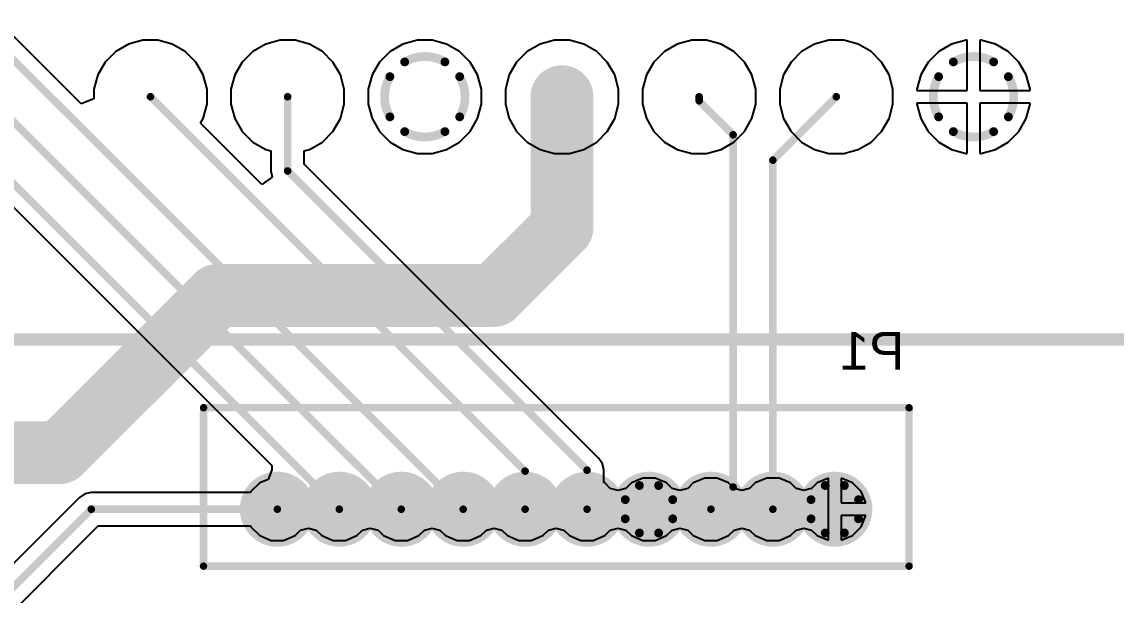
# Model space of a CAD drawing. Header units: millimetres. Extents: x -0.02 to 3.96, y -0.02 to 1.99.
# Drawn here: x 2.525 to 3.394, y 0.867 to 1.323 of the extents above; entities that cross this region are included whole.
import ezdxf

# ---------------------------------------------------------------- set-up
doc = ezdxf.new("R2010")
doc.units = ezdxf.units.MM
doc.header["$MEASUREMENT"] = 0
for name, color, linetype in [('BottomLayer', 5, 'Continuous'), ('BottomOverlay', 54, 'Continuous'), ('BottomSolder', 6, 'Continuous'), ('InternalPlane1', 76, 'Continuous'), ('InternalPlane2', 16, 'Continuous'), ('MultiLayer', 9, 'Continuous'), ('PadHoleLayer', 156, 'Continuous'), ('TopLayer', 1, 'Continuous'), ('TopOverlay', 2, 'Continuous'), ('TopSolder', 216, 'Continuous')]:
    doc.layers.add(name, color=color, linetype=linetype)
doc.styles.add('Arial', font='arial.ttf', dxfattribs={"height": 0.2})

# ---------------------------------------------------------------- blocks, each defined once
blk = doc.blocks.new('DB15_F______191_015_213_3')
at = {"layer": 'BottomLayer'}
h = blk.add_hatch(color=5, dxfattribs=at)
edge = h.paths.add_edge_path()
edge.add_arc((-0.708, -0.112), 0.035, 0, 360)
h = blk.add_hatch(color=5, dxfattribs=at)
edge = h.paths.add_edge_path()
edge.add_arc((-0.599, -0.112), 0.035, 0, 360)
h = blk.add_hatch(color=5, dxfattribs=at)
edge = h.paths.add_edge_path()
edge.add_arc((-0.49, -0.112), 0.035, 0, 360)
h = blk.add_hatch(color=5, dxfattribs=at)
edge = h.paths.add_edge_path()
edge.add_arc((-0.381, -0.112), 0.035, 0, 360)
h = blk.add_hatch(color=5, dxfattribs=at)
edge = h.paths.add_edge_path()
edge.add_arc((-0.272, -0.112), 0.035, 0, 360)
h = blk.add_hatch(color=5, dxfattribs=at)
edge = h.paths.add_edge_path()
edge.add_arc((-0.163, -0.112), 0.035, 0, 360)
h = blk.add_hatch(color=5, dxfattribs=at)
edge = h.paths.add_edge_path()
edge.add_arc((-0.054, -0.112), 0.035, 0, 360)
at = {"layer": 'BottomSolder'}
h = blk.add_hatch(color=6, dxfattribs=at)
edge = h.paths.add_edge_path()
edge.add_arc((-0.708, -0.112), 0.039, 0, 360)
h = blk.add_hatch(color=6, dxfattribs=at)
edge = h.paths.add_edge_path()
edge.add_arc((-0.599, -0.112), 0.039, 0, 360)
h = blk.add_hatch(color=6, dxfattribs=at)
edge = h.paths.add_edge_path()
edge.add_arc((-0.49, -0.112), 0.039, 0, 360)
h = blk.add_hatch(color=6, dxfattribs=at)
edge = h.paths.add_edge_path()
edge.add_arc((-0.381, -0.112), 0.039, 0, 360)
h = blk.add_hatch(color=6, dxfattribs=at)
edge = h.paths.add_edge_path()
edge.add_arc((-0.272, -0.112), 0.039, 0, 360)
h = blk.add_hatch(color=6, dxfattribs=at)
edge = h.paths.add_edge_path()
edge.add_arc((-0.163, -0.112), 0.039, 0, 360)
h = blk.add_hatch(color=6, dxfattribs=at)
edge = h.paths.add_edge_path()
edge.add_arc((-0.054, -0.112), 0.039, 0, 360)
at = {"layer": 'InternalPlane1'}
h = blk.add_hatch(color=76, dxfattribs=at)
edge = h.paths.add_edge_path()
edge.add_arc((-0.708, -0.112), 0.0415, 0, 360)
h = blk.add_hatch(color=76, dxfattribs=at)
edge = h.paths.add_edge_path()
edge.add_arc((-0.599, -0.112), 0.0415, 0, 360)
h = blk.add_hatch(color=76, dxfattribs=at)
edge = h.paths.add_edge_path()
edge.add_arc((-0.49, -0.112), 0.0415, 0, 360)
h = blk.add_hatch(color=76, dxfattribs=at)
edge = h.paths.add_edge_path()
edge.add_arc((-0.381, -0.112), 0.0415, 0, 360)
h = blk.add_hatch(color=76, dxfattribs=at)
edge = h.paths.add_edge_path()
edge.add_arc((-0.272, -0.112), 0.0415, 0, 360)
h = blk.add_hatch(color=76, dxfattribs=at)
edge = h.paths.add_edge_path()
edge.add_arc((-0.163, -0.112), 0.0415, 0, 360)
at = {"layer": 'InternalPlane2'}
h = blk.add_hatch(color=16, dxfattribs=at)
edge = h.paths.add_edge_path()
edge.add_arc((-0.708, -0.112), 0.0415, 0, 360)
h = blk.add_hatch(color=16, dxfattribs=at)
edge = h.paths.add_edge_path()
edge.add_arc((-0.599, -0.112), 0.0415, 0, 360)
h = blk.add_hatch(color=16, dxfattribs=at)
edge = h.paths.add_edge_path()
edge.add_arc((-0.381, -0.112), 0.0415, 0, 360)
h = blk.add_hatch(color=16, dxfattribs=at)
edge = h.paths.add_edge_path()
edge.add_arc((-0.272, -0.112), 0.0415, 0, 360)
h = blk.add_hatch(color=16, dxfattribs=at)
edge = h.paths.add_edge_path()
edge.add_arc((-0.163, -0.112), 0.0415, 0, 360)
h = blk.add_hatch(color=16, dxfattribs=at)
edge = h.paths.add_edge_path()
edge.add_arc((-0.054, -0.112), 0.0415, 0, 360)
at = {"layer": 'MultiLayer'}
h = blk.add_hatch(color=9, dxfattribs=at)
edge = h.paths.add_edge_path()
edge.add_arc((-0.708, -0.112), 0.035, 0, 360)
h = blk.add_hatch(color=9, dxfattribs=at)
edge = h.paths.add_edge_path()
edge.add_arc((-0.599, -0.112), 0.035, 0, 360)
h = blk.add_hatch(color=9, dxfattribs=at)
edge = h.paths.add_edge_path()
edge.add_arc((-0.49, -0.112), 0.035, 0, 360)
h = blk.add_hatch(color=9, dxfattribs=at)
edge = h.paths.add_edge_path()
edge.add_arc((-0.381, -0.112), 0.035, 0, 360)
h = blk.add_hatch(color=9, dxfattribs=at)
edge = h.paths.add_edge_path()
edge.add_arc((-0.272, -0.112), 0.035, 0, 360)
h = blk.add_hatch(color=9, dxfattribs=at)
edge = h.paths.add_edge_path()
edge.add_arc((-0.163, -0.112), 0.035, 0, 360)
h = blk.add_hatch(color=9, dxfattribs=at)
edge = h.paths.add_edge_path()
edge.add_arc((-0.054, -0.112), 0.035, 0, 360)
at = {"layer": 'PadHoleLayer'}
h = blk.add_hatch(color=156, dxfattribs=at)
edge = h.paths.add_edge_path()
edge.add_arc((-0.708, -0.112), 0.0215, 0, 360)
h = blk.add_hatch(color=156, dxfattribs=at)
edge = h.paths.add_edge_path()
edge.add_arc((-0.599, -0.112), 0.0215, 0, 360)
h = blk.add_hatch(color=156, dxfattribs=at)
edge = h.paths.add_edge_path()
edge.add_arc((-0.49, -0.112), 0.0215, 0, 360)
h = blk.add_hatch(color=156, dxfattribs=at)
edge = h.paths.add_edge_path()
edge.add_arc((-0.381, -0.112), 0.0215, 0, 360)
h = blk.add_hatch(color=156, dxfattribs=at)
edge = h.paths.add_edge_path()
edge.add_arc((-0.272, -0.112), 0.0215, 0, 360)
h = blk.add_hatch(color=156, dxfattribs=at)
edge = h.paths.add_edge_path()
edge.add_arc((-0.163, -0.112), 0.0215, 0, 360)
h = blk.add_hatch(color=156, dxfattribs=at)
edge = h.paths.add_edge_path()
edge.add_arc((-0.054, -0.112), 0.0215, 0, 360)
at = {"layer": 'TopLayer'}
h = blk.add_hatch(color=1, dxfattribs=at)
edge = h.paths.add_edge_path()
edge.add_arc((-0.708, -0.112), 0.035, 0, 360)
h = blk.add_hatch(color=1, dxfattribs=at)
edge = h.paths.add_edge_path()
edge.add_arc((-0.599, -0.112), 0.035, 0, 360)
h = blk.add_hatch(color=1, dxfattribs=at)
edge = h.paths.add_edge_path()
edge.add_arc((-0.49, -0.112), 0.035, 0, 360)
h = blk.add_hatch(color=1, dxfattribs=at)
edge = h.paths.add_edge_path()
edge.add_arc((-0.381, -0.112), 0.035, 0, 360)
h = blk.add_hatch(color=1, dxfattribs=at)
edge = h.paths.add_edge_path()
edge.add_arc((-0.272, -0.112), 0.035, 0, 360)
h = blk.add_hatch(color=1, dxfattribs=at)
edge = h.paths.add_edge_path()
edge.add_arc((-0.163, -0.112), 0.035, 0, 360)
h = blk.add_hatch(color=1, dxfattribs=at)
edge = h.paths.add_edge_path()
edge.add_arc((-0.054, -0.112), 0.035, 0, 360)
at = {"layer": 'TopSolder'}
h = blk.add_hatch(color=216, dxfattribs=at)
edge = h.paths.add_edge_path()
edge.add_arc((-0.708, -0.112), 0.039, 0, 360)
h = blk.add_hatch(color=216, dxfattribs=at)
edge = h.paths.add_edge_path()
edge.add_arc((-0.599, -0.112), 0.039, 0, 360)
h = blk.add_hatch(color=216, dxfattribs=at)
edge = h.paths.add_edge_path()
edge.add_arc((-0.49, -0.112), 0.039, 0, 360)
h = blk.add_hatch(color=216, dxfattribs=at)
edge = h.paths.add_edge_path()
edge.add_arc((-0.381, -0.112), 0.039, 0, 360)
h = blk.add_hatch(color=216, dxfattribs=at)
edge = h.paths.add_edge_path()
edge.add_arc((-0.272, -0.112), 0.039, 0, 360)
h = blk.add_hatch(color=216, dxfattribs=at)
edge = h.paths.add_edge_path()
edge.add_arc((-0.163, -0.112), 0.039, 0, 360)
h = blk.add_hatch(color=216, dxfattribs=at)
edge = h.paths.add_edge_path()
edge.add_arc((-0.054, -0.112), 0.039, 0, 360)
at = {"layer": 'InternalPlane1', "const_width": 0.007}
for points in [[(-0.07, -0.08429, -0.267949), (-0.038, -0.08429)], [(-0.08171, -0.128, -0.267949), (-0.08171, -0.096)], [(-0.02629, -0.096, -0.267949), (-0.02629, -0.128)], [(-0.038, -0.13971, -0.267949), (-0.07, -0.13971)]]:
    blk.add_lwpolyline(points, format="xyb", dxfattribs=at)
at = {"layer": 'InternalPlane1', "const_width": 0.0035}
for points in [[(-0.07175, -0.08429, 1), (-0.06825, -0.08429, 1)], [(-0.03975, -0.08429, 1), (-0.03625, -0.08429, 1)], [(-0.08346, -0.096, 1), (-0.07996, -0.096, 1)], [(-0.02804, -0.096, 1), (-0.02454, -0.096, 1)], [(-0.08346, -0.128, 1), (-0.07996, -0.128, 1)], [(-0.02804, -0.128, 1), (-0.02454, -0.128, 1)], [(-0.07175, -0.13971, 1), (-0.06825, -0.13971, 1)], [(-0.03975, -0.13971, 1), (-0.03625, -0.13971, 1)]]:
    blk.add_lwpolyline(points, format="xyb", close=True, dxfattribs=at)
at = {"layer": 'InternalPlane2', "const_width": 0.007}
for points in [[(-0.506, -0.08429, -0.267949), (-0.474, -0.08429)], [(-0.51771, -0.128, -0.267949), (-0.51771, -0.096)], [(-0.46229, -0.096, -0.267949), (-0.46229, -0.128)], [(-0.474, -0.13971, -0.267949), (-0.506, -0.13971)]]:
    blk.add_lwpolyline(points, format="xyb", dxfattribs=at)
at = {"layer": 'InternalPlane2', "const_width": 0.0035}
for points in [[(-0.50775, -0.08429, 1), (-0.50425, -0.08429, 1)], [(-0.47575, -0.08429, 1), (-0.47225, -0.08429, 1)], [(-0.51946, -0.096, 1), (-0.51596, -0.096, 1)], [(-0.46404, -0.096, 1), (-0.46054, -0.096, 1)], [(-0.51946, -0.128, 1), (-0.51596, -0.128, 1)], [(-0.46404, -0.128, 1), (-0.46054, -0.128, 1)], [(-0.50775, -0.13971, 1), (-0.50425, -0.13971, 1)], [(-0.47575, -0.13971, 1), (-0.47225, -0.13971, 1)]]:
    blk.add_lwpolyline(points, format="xyb", close=True, dxfattribs=at)
at = {"layer": 'TopOverlay', "const_width": 0.01}
blk.add_lwpolyline([(-1.16, -0.305), (0.389, -0.305)], dxfattribs=at)
blk = doc.blocks.new('53047_1010_B_10')
at = {"layer": 'BottomLayer'}
h = blk.add_hatch(color=5, dxfattribs=at)
edge = h.paths.add_edge_path()
edge.add_arc((-0.09843, 0), 0.01476, 0, 360)
h = blk.add_hatch(color=5, dxfattribs=at)
edge = h.paths.add_edge_path()
edge.add_arc((-0.04921, 0), 0.01476, 0, 360)
h = blk.add_hatch(color=5, dxfattribs=at)
edge = h.paths.add_edge_path()
edge.add_arc((0, 0), 0.01476, 0, 360)
h = blk.add_hatch(color=5, dxfattribs=at)
edge = h.paths.add_edge_path()
edge.add_arc((0.04921, 0), 0.01476, 0, 360)
h = blk.add_hatch(color=5, dxfattribs=at)
edge = h.paths.add_edge_path()
edge.add_arc((0.09843, 0), 0.01476, 0, 360)
h = blk.add_hatch(color=5, dxfattribs=at)
edge = h.paths.add_edge_path()
edge.add_arc((0.14764, 0), 0.01476, 0, 360)
h = blk.add_hatch(color=5, dxfattribs=at)
edge = h.paths.add_edge_path()
edge.add_arc((0.19685, 0), 0.01476, 0, 360)
h = blk.add_hatch(color=5, dxfattribs=at)
edge = h.paths.add_edge_path()
edge.add_arc((0.24606, 0), 0.01476, 0, 360)
h = blk.add_hatch(color=5, dxfattribs=at)
edge = h.paths.add_edge_path()
edge.add_arc((0.29528, 0), 0.01476, 0, 360)
h = blk.add_hatch(color=5, dxfattribs=at)
edge = h.paths.add_edge_path()
edge.add_arc((0.34449, 0), 0.01476, 0, 360)
at = {"layer": 'BottomSolder'}
h = blk.add_hatch(color=6, dxfattribs=at)
edge = h.paths.add_edge_path()
edge.add_arc((-0.09843, 0), 0.01876, 0, 360)
h = blk.add_hatch(color=6, dxfattribs=at)
edge = h.paths.add_edge_path()
edge.add_arc((-0.04921, 0), 0.01876, 0, 360)
h = blk.add_hatch(color=6, dxfattribs=at)
edge = h.paths.add_edge_path()
edge.add_arc((0, 0), 0.01876, 0, 360)
h = blk.add_hatch(color=6, dxfattribs=at)
edge = h.paths.add_edge_path()
edge.add_arc((0.04921, 0), 0.01876, 0, 360)
h = blk.add_hatch(color=6, dxfattribs=at)
edge = h.paths.add_edge_path()
edge.add_arc((0.09843, 0), 0.01876, 0, 360)
h = blk.add_hatch(color=6, dxfattribs=at)
edge = h.paths.add_edge_path()
edge.add_arc((0.14764, 0), 0.01876, 0, 360)
h = blk.add_hatch(color=6, dxfattribs=at)
edge = h.paths.add_edge_path()
edge.add_arc((0.19685, 0), 0.01876, 0, 360)
h = blk.add_hatch(color=6, dxfattribs=at)
edge = h.paths.add_edge_path()
edge.add_arc((0.24606, 0), 0.01876, 0, 360)
h = blk.add_hatch(color=6, dxfattribs=at)
edge = h.paths.add_edge_path()
edge.add_arc((0.29528, 0), 0.01876, 0, 360)
h = blk.add_hatch(color=6, dxfattribs=at)
edge = h.paths.add_edge_path()
edge.add_arc((0.34449, 0), 0.01876, 0, 360)
at = {"layer": 'InternalPlane1'}
h = blk.add_hatch(color=76, dxfattribs=at)
edge = h.paths.add_edge_path()
edge.add_arc((-0.09843, 0), 0.02984, 0, 360)
h = blk.add_hatch(color=76, dxfattribs=at)
edge = h.paths.add_edge_path()
edge.add_arc((-0.04921, 0), 0.02984, 0, 360)
h = blk.add_hatch(color=76, dxfattribs=at)
edge = h.paths.add_edge_path()
edge.add_arc((0, 0), 0.02984, 0, 360)
h = blk.add_hatch(color=76, dxfattribs=at)
edge = h.paths.add_edge_path()
edge.add_arc((0.04921, 0), 0.02984, 0, 360)
h = blk.add_hatch(color=76, dxfattribs=at)
edge = h.paths.add_edge_path()
edge.add_arc((0.09843, 0), 0.02984, 0, 360)
h = blk.add_hatch(color=76, dxfattribs=at)
edge = h.paths.add_edge_path()
edge.add_arc((0.14764, 0), 0.02984, 0, 360)
h = blk.add_hatch(color=76, dxfattribs=at)
edge = h.paths.add_edge_path()
edge.add_arc((0.19685, 0), 0.02984, 0, 360)
h = blk.add_hatch(color=76, dxfattribs=at)
edge = h.paths.add_edge_path()
edge.add_arc((0.24606, 0), 0.02984, 0, 360)
h = blk.add_hatch(color=76, dxfattribs=at)
edge = h.paths.add_edge_path()
edge.add_arc((0.29528, 0), 0.02984, 0, 360)
at = {"layer": 'InternalPlane2'}
h = blk.add_hatch(color=16, dxfattribs=at)
edge = h.paths.add_edge_path()
edge.add_arc((-0.09843, 0), 0.02984, 0, 360)
h = blk.add_hatch(color=16, dxfattribs=at)
edge = h.paths.add_edge_path()
edge.add_arc((-0.04921, 0), 0.02984, 0, 360)
h = blk.add_hatch(color=16, dxfattribs=at)
edge = h.paths.add_edge_path()
edge.add_arc((0, 0), 0.02984, 0, 360)
h = blk.add_hatch(color=16, dxfattribs=at)
edge = h.paths.add_edge_path()
edge.add_arc((0.04921, 0), 0.02984, 0, 360)
h = blk.add_hatch(color=16, dxfattribs=at)
edge = h.paths.add_edge_path()
edge.add_arc((0.09843, 0), 0.02984, 0, 360)
h = blk.add_hatch(color=16, dxfattribs=at)
edge = h.paths.add_edge_path()
edge.add_arc((0.14764, 0), 0.02984, 0, 360)
h = blk.add_hatch(color=16, dxfattribs=at)
edge = h.paths.add_edge_path()
edge.add_arc((0.24606, 0), 0.02984, 0, 360)
h = blk.add_hatch(color=16, dxfattribs=at)
edge = h.paths.add_edge_path()
edge.add_arc((0.29528, 0), 0.02984, 0, 360)
h = blk.add_hatch(color=16, dxfattribs=at)
edge = h.paths.add_edge_path()
edge.add_arc((0.34449, 0), 0.02984, 0, 360)
at = {"layer": 'MultiLayer'}
h = blk.add_hatch(color=9, dxfattribs=at)
edge = h.paths.add_edge_path()
edge.add_arc((-0.09843, 0), 0.01476, 0, 360)
h = blk.add_hatch(color=9, dxfattribs=at)
edge = h.paths.add_edge_path()
edge.add_arc((-0.04921, 0), 0.01476, 0, 360)
h = blk.add_hatch(color=9, dxfattribs=at)
edge = h.paths.add_edge_path()
edge.add_arc((0, 0), 0.01476, 0, 360)
h = blk.add_hatch(color=9, dxfattribs=at)
edge = h.paths.add_edge_path()
edge.add_arc((0.04921, 0), 0.01476, 0, 360)
h = blk.add_hatch(color=9, dxfattribs=at)
edge = h.paths.add_edge_path()
edge.add_arc((0.09843, 0), 0.01476, 0, 360)
h = blk.add_hatch(color=9, dxfattribs=at)
edge = h.paths.add_edge_path()
edge.add_arc((0.14764, 0), 0.01476, 0, 360)
h = blk.add_hatch(color=9, dxfattribs=at)
edge = h.paths.add_edge_path()
edge.add_arc((0.19685, 0), 0.01476, 0, 360)
h = blk.add_hatch(color=9, dxfattribs=at)
edge = h.paths.add_edge_path()
edge.add_arc((0.24606, 0), 0.01476, 0, 360)
h = blk.add_hatch(color=9, dxfattribs=at)
edge = h.paths.add_edge_path()
edge.add_arc((0.29528, 0), 0.01476, 0, 360)
h = blk.add_hatch(color=9, dxfattribs=at)
edge = h.paths.add_edge_path()
edge.add_arc((0.34449, 0), 0.01476, 0, 360)
at = {"layer": 'PadHoleLayer'}
h = blk.add_hatch(color=156, dxfattribs=at)
edge = h.paths.add_edge_path()
edge.add_arc((-0.09843, 0), 0.00984, 0, 360)
h = blk.add_hatch(color=156, dxfattribs=at)
edge = h.paths.add_edge_path()
edge.add_arc((-0.04921, 0), 0.00984, 0, 360)
h = blk.add_hatch(color=156, dxfattribs=at)
edge = h.paths.add_edge_path()
edge.add_arc((0, 0), 0.00984, 0, 360)
h = blk.add_hatch(color=156, dxfattribs=at)
edge = h.paths.add_edge_path()
edge.add_arc((0.04921, 0), 0.00984, 0, 360)
h = blk.add_hatch(color=156, dxfattribs=at)
edge = h.paths.add_edge_path()
edge.add_arc((0.09843, 0), 0.00984, 0, 360)
h = blk.add_hatch(color=156, dxfattribs=at)
edge = h.paths.add_edge_path()
edge.add_arc((0.14764, 0), 0.00984, 0, 360)
h = blk.add_hatch(color=156, dxfattribs=at)
edge = h.paths.add_edge_path()
edge.add_arc((0.19685, 0), 0.00984, 0, 360)
h = blk.add_hatch(color=156, dxfattribs=at)
edge = h.paths.add_edge_path()
edge.add_arc((0.24606, 0), 0.00984, 0, 360)
h = blk.add_hatch(color=156, dxfattribs=at)
edge = h.paths.add_edge_path()
edge.add_arc((0.29528, 0), 0.00984, 0, 360)
h = blk.add_hatch(color=156, dxfattribs=at)
edge = h.paths.add_edge_path()
edge.add_arc((0.34449, 0), 0.00984, 0, 360)
at = {"layer": 'TopLayer'}
h = blk.add_hatch(color=1, dxfattribs=at)
edge = h.paths.add_edge_path()
edge.add_arc((-0.09843, 0), 0.01476, 0, 360)
h = blk.add_hatch(color=1, dxfattribs=at)
edge = h.paths.add_edge_path()
edge.add_arc((-0.04921, 0), 0.01476, 0, 360)
h = blk.add_hatch(color=1, dxfattribs=at)
edge = h.paths.add_edge_path()
edge.add_arc((0, 0), 0.01476, 0, 360)
h = blk.add_hatch(color=1, dxfattribs=at)
edge = h.paths.add_edge_path()
edge.add_arc((0.04921, 0), 0.01476, 0, 360)
h = blk.add_hatch(color=1, dxfattribs=at)
edge = h.paths.add_edge_path()
edge.add_arc((0.09843, 0), 0.01476, 0, 360)
h = blk.add_hatch(color=1, dxfattribs=at)
edge = h.paths.add_edge_path()
edge.add_arc((0.14764, 0), 0.01476, 0, 360)
h = blk.add_hatch(color=1, dxfattribs=at)
edge = h.paths.add_edge_path()
edge.add_arc((0.19685, 0), 0.01476, 0, 360)
h = blk.add_hatch(color=1, dxfattribs=at)
edge = h.paths.add_edge_path()
edge.add_arc((0.24606, 0), 0.01476, 0, 360)
h = blk.add_hatch(color=1, dxfattribs=at)
edge = h.paths.add_edge_path()
edge.add_arc((0.29528, 0), 0.01476, 0, 360)
h = blk.add_hatch(color=1, dxfattribs=at)
edge = h.paths.add_edge_path()
edge.add_arc((0.34449, 0), 0.01476, 0, 360)
at = {"layer": 'TopSolder'}
h = blk.add_hatch(color=216, dxfattribs=at)
edge = h.paths.add_edge_path()
edge.add_arc((-0.09843, 0), 0.01876, 0, 360)
h = blk.add_hatch(color=216, dxfattribs=at)
edge = h.paths.add_edge_path()
edge.add_arc((-0.04921, 0), 0.01876, 0, 360)
h = blk.add_hatch(color=216, dxfattribs=at)
edge = h.paths.add_edge_path()
edge.add_arc((0, 0), 0.01876, 0, 360)
h = blk.add_hatch(color=216, dxfattribs=at)
edge = h.paths.add_edge_path()
edge.add_arc((0.04921, 0), 0.01876, 0, 360)
h = blk.add_hatch(color=216, dxfattribs=at)
edge = h.paths.add_edge_path()
edge.add_arc((0.09843, 0), 0.01876, 0, 360)
h = blk.add_hatch(color=216, dxfattribs=at)
edge = h.paths.add_edge_path()
edge.add_arc((0.14764, 0), 0.01876, 0, 360)
h = blk.add_hatch(color=216, dxfattribs=at)
edge = h.paths.add_edge_path()
edge.add_arc((0.19685, 0), 0.01876, 0, 360)
h = blk.add_hatch(color=216, dxfattribs=at)
edge = h.paths.add_edge_path()
edge.add_arc((0.24606, 0), 0.01876, 0, 360)
h = blk.add_hatch(color=216, dxfattribs=at)
edge = h.paths.add_edge_path()
edge.add_arc((0.29528, 0), 0.01876, 0, 360)
h = blk.add_hatch(color=216, dxfattribs=at)
edge = h.paths.add_edge_path()
edge.add_arc((0.34449, 0), 0.01876, 0, 360)
at = {"layer": 'BottomOverlay', "const_width": 0.00591}
for points in [[(-0.15714, -0.04527), (-0.1571, 0.08071)], [(-0.1571, 0.08071), (0.40354, 0.08071)], [(0.4035, -0.04527), (0.40354, 0.08071)], [(-0.15714, -0.04527), (0.4035, -0.04527)]]:
    blk.add_lwpolyline(points, dxfattribs=at)
at = {"layer": 'BottomOverlay', "const_width": 0.00295}
for points in [[(-0.15858, 0.08071, 1), (-0.15562, 0.08071, 1)], [(-0.15858, 0.08071, 1), (-0.15562, 0.08071, 1)], [(0.40207, 0.08071, 1), (0.40502, 0.08071, 1)], [(0.40207, 0.08071, 1), (0.40502, 0.08071, 1)], [(-0.15862, -0.04527, 1), (-0.15566, -0.04527, 1)], [(-0.15862, -0.04527, 1), (-0.15566, -0.04527, 1)], [(0.40203, -0.04527, 1), (0.40498, -0.04527, 1)], [(0.40203, -0.04527, 1), (0.40498, -0.04527, 1)]]:
    blk.add_lwpolyline(points, format="xyb", close=True, dxfattribs=at)
at = {"layer": 'InternalPlane1', "const_width": 0.007}
for points in [[(0.33687, 0.01886, -0.19438), (0.35211, 0.01886)], [(0.32563, -0.00762, -0.19438), (0.32563, 0.00762)], [(0.36335, 0.00762, -0.19438), (0.36335, -0.00762)], [(0.35211, -0.01886, -0.19438), (0.33687, -0.01886)]]:
    blk.add_lwpolyline(points, format="xyb", dxfattribs=at)
at = {"layer": 'InternalPlane1', "const_width": 0.0035}
for points in [[(0.33512, 0.01886, 1), (0.33862, 0.01886, 1)], [(0.35036, 0.01886, 1), (0.35386, 0.01886, 1)], [(0.32388, 0.00762, 1), (0.32738, 0.00762, 1)], [(0.3616, 0.00762, 1), (0.3651, 0.00762, 1)], [(0.32388, -0.00762, 1), (0.32738, -0.00762, 1)], [(0.3616, -0.00762, 1), (0.3651, -0.00762, 1)], [(0.33512, -0.01886, 1), (0.33862, -0.01886, 1)], [(0.35036, -0.01886, 1), (0.35386, -0.01886, 1)]]:
    blk.add_lwpolyline(points, format="xyb", close=True, dxfattribs=at)
at = {"layer": 'InternalPlane2', "const_width": 0.007}
for points in [[(0.18923, 0.01886, -0.19438), (0.20447, 0.01886)], [(0.17799, -0.00762, -0.19438), (0.17799, 0.00762)], [(0.21571, 0.00762, -0.19438), (0.21571, -0.00762)], [(0.20447, -0.01886, -0.19438), (0.18923, -0.01886)]]:
    blk.add_lwpolyline(points, format="xyb", dxfattribs=at)
at = {"layer": 'InternalPlane2', "const_width": 0.0035}
for points in [[(0.18748, 0.01886, 1), (0.19098, 0.01886, 1)], [(0.20272, 0.01886, 1), (0.20622, 0.01886, 1)], [(0.17624, 0.00762, 1), (0.17974, 0.00762, 1)], [(0.21396, 0.00762, 1), (0.21746, 0.00762, 1)], [(0.17624, -0.00762, 1), (0.17974, -0.00762, 1)], [(0.21396, -0.00762, 1), (0.21746, -0.00762, 1)], [(0.18748, -0.01886, 1), (0.19098, -0.01886, 1)], [(0.20272, -0.01886, 1), (0.20622, -0.01886, 1)]]:
    blk.add_lwpolyline(points, format="xyb", close=True, dxfattribs=at)

msp = doc.modelspace()

# ---------------------------------------------------------------- linework, layer by layer
at = {"layer": 'BottomLayer'}
for points, const_width in [([(2.954, 1.159), (2.954, 1.263)], 0.05), ([(3.063, 1.25975), (3.063, 1.263)], 0.006), ([(3.063, 1.25975), (3.09, 1.23275)], 0.006), ([(3.12157, 1.21257), (3.172, 1.263)], 0.006), ([(3.09, 0.95264), (3.09, 1.23275)], 0.006), ([(3.12157, 0.935), (3.12157, 1.21257)], 0.006), ([(2.9, 1.105), (2.954, 1.159)], 0.05), ([(2.555, 0.98), (2.68, 1.105)], 0.05), ([(2.68, 1.105), (2.9, 1.105)], 0.05), ([(2.39681, 0.98), (2.555, 0.98)], 0.05), ([(3.07236, 0.935), (3.09, 0.95264)], 0.006)]:
    msp.add_lwpolyline(points, dxfattribs=dict(at, const_width=const_width))
for points, const_width in [([(2.9415, 1.263, 1), (2.9665, 1.263, 1)], 0.025), ([(3.0615, 1.263, 1), (3.0645, 1.263, 1)], 0.003), ([(3.0615, 1.25975, 1), (3.0645, 1.25975, 1)], 0.003), ([(3.0615, 1.25975, 1), (3.0645, 1.25975, 1)], 0.003), ([(3.1705, 1.263, 1), (3.1735, 1.263, 1)], 0.003), ([(3.0885, 1.23275, 1), (3.0915, 1.23275, 1)], 0.003), ([(3.0885, 1.23275, 1), (3.0915, 1.23275, 1)], 0.003), ([(3.12007, 1.21257, 1), (3.12307, 1.21257, 1)], 0.003), ([(3.12007, 1.21257, 1), (3.12307, 1.21257, 1)], 0.003), ([(2.9415, 1.159, 1), (2.9665, 1.159, 1)], 0.025), ([(2.9415, 1.159, 1), (2.9665, 1.159, 1)], 0.025), ([(2.6675, 1.105, 1), (2.6925, 1.105, 1)], 0.025), ([(2.6675, 1.105, 1), (2.6925, 1.105, 1)], 0.025), ([(2.8875, 1.105, 1), (2.9125, 1.105, 1)], 0.025), ([(2.8875, 1.105, 1), (2.9125, 1.105, 1)], 0.025), ([(2.5425, 0.98, 1), (2.5675, 0.98, 1)], 0.025), ([(2.5425, 0.98, 1), (2.5675, 0.98, 1)], 0.025), ([(3.0885, 0.95264, 1), (3.0915, 0.95264, 1)], 0.003), ([(3.0885, 0.95264, 1), (3.0915, 0.95264, 1)], 0.003), ([(3.07086, 0.935, 1), (3.07386, 0.935, 1)], 0.003), ([(3.12007, 0.935, 1), (3.12307, 0.935, 1)], 0.003)]:
    msp.add_lwpolyline(points, format="xyb", close=True, dxfattribs=dict(at, const_width=const_width))
at = {"layer": 'TopLayer'}
for p, q in [((2.572, 1.25726), (2.47325, 1.356)), ((2.60963, 1.30493), (2.59937, 1.29901)), ((2.62108, 1.308), (2.60963, 1.30493)), ((2.63292, 1.308), (2.62108, 1.308)), ((2.64437, 1.30493), (2.63292, 1.308)), ((2.65463, 1.29901), (2.64437, 1.30493)), ((2.71863, 1.30493), (2.70837, 1.29901)), ((2.73008, 1.308), (2.71863, 1.30493)), ((2.74192, 1.308), (2.73008, 1.308)), ((2.75337, 1.30493), (2.74192, 1.308)), ((2.76363, 1.29901), (2.75337, 1.30493)), ((2.82763, 1.30493), (2.81737, 1.29901)), ((2.83908, 1.308), (2.82763, 1.30493)), ((2.85092, 1.308), (2.83908, 1.308)), ((2.86237, 1.30493), (2.85092, 1.308)), ((2.87263, 1.29901), (2.86237, 1.30493)), ((2.93663, 1.30493), (2.92637, 1.29901)), ((2.94808, 1.308), (2.93663, 1.30493)), ((2.95992, 1.308), (2.94808, 1.308)), ((2.97137, 1.30493), (2.95992, 1.308)), ((2.98163, 1.29901), (2.97137, 1.30493)), ((3.04563, 1.30493), (3.03537, 1.29901)), ((3.05708, 1.308), (3.04563, 1.30493)), ((3.06892, 1.308), (3.05708, 1.308)), ((3.08037, 1.30493), (3.06892, 1.308)), ((3.09063, 1.29901), (3.08037, 1.30493)), ((3.15463, 1.30493), (3.14437, 1.29901)), ((3.16608, 1.308), (3.15463, 1.30493)), ((3.17792, 1.308), (3.16608, 1.308)), ((3.18937, 1.30493), (3.17792, 1.308)), ((3.19963, 1.29901), (3.18937, 1.30493)), ((3.26363, 1.30493), (3.25337, 1.29901)), ((3.27508, 1.308), (3.26363, 1.30493)), ((3.276, 1.308), (3.27508, 1.308)), ((3.276, 1.268), (3.276, 1.308)), ((3.28692, 1.308), (3.286, 1.308)), ((3.286, 1.308), (3.286, 1.268)), ((3.29837, 1.30493), (3.28692, 1.308)), ((3.30863, 1.29901), (3.29837, 1.30493)), ((2.39063, 1.30271), (2.72358, 0.96976)), ((2.59937, 1.29901), (2.59099, 1.29063)), ((2.66301, 1.29063), (2.65463, 1.29901)), ((2.70837, 1.29901), (2.69999, 1.29063)), ((2.77201, 1.29063), (2.76363, 1.29901)), ((2.81737, 1.29901), (2.80899, 1.29063)), ((2.88101, 1.29063), (2.87263, 1.29901)), ((2.92637, 1.29901), (2.91799, 1.29063)), ((2.99001, 1.29063), (2.98163, 1.29901)), ((3.03537, 1.29901), (3.02699, 1.29063)), ((3.09901, 1.29063), (3.09063, 1.29901)), ((3.14437, 1.29901), (3.13599, 1.29063)), ((3.20801, 1.29063), (3.19963, 1.29901)), ((3.25337, 1.29901), (3.24499, 1.29063)), ((3.31701, 1.29063), (3.30863, 1.29901)), ((2.59099, 1.29063), (2.58507, 1.28037)), ((2.66893, 1.28037), (2.66301, 1.29063)), ((2.69999, 1.29063), (2.69407, 1.28037)), ((2.77793, 1.28037), (2.77201, 1.29063)), ((2.80899, 1.29063), (2.80307, 1.28037)), ((2.88693, 1.28037), (2.88101, 1.29063)), ((2.91799, 1.29063), (2.91207, 1.28037)), ((2.99593, 1.28037), (2.99001, 1.29063)), ((3.02699, 1.29063), (3.02107, 1.28037)), ((3.10493, 1.28037), (3.09901, 1.29063)), ((3.13599, 1.29063), (3.13007, 1.28037)), ((3.21393, 1.28037), (3.20801, 1.29063)), ((3.24499, 1.29063), (3.23907, 1.28037)), ((3.32293, 1.28037), (3.31701, 1.29063)), ((2.58507, 1.28037), (2.582, 1.26892)), ((2.672, 1.26892), (2.66893, 1.28037)), ((2.69407, 1.28037), (2.691, 1.26892)), ((2.781, 1.26892), (2.77793, 1.28037)), ((2.80307, 1.28037), (2.8, 1.26892)), ((2.89, 1.26892), (2.88693, 1.28037)), ((2.91207, 1.28037), (2.909, 1.26892)), ((2.999, 1.26892), (2.99593, 1.28037)), ((3.02107, 1.28037), (3.018, 1.26892)), ((3.108, 1.26892), (3.10493, 1.28037)), ((3.13007, 1.28037), (3.127, 1.26892)), ((3.217, 1.26892), (3.21393, 1.28037)), ((3.23907, 1.28037), (3.236, 1.26892)), ((3.326, 1.26892), (3.32293, 1.28037)), ((2.582, 1.2614), (2.572, 1.25726)), ((2.582, 1.26892), (2.582, 1.2614)), ((2.672, 1.25708), (2.672, 1.26892)), ((2.691, 1.26892), (2.691, 1.25708)), ((2.781, 1.25708), (2.781, 1.26892)), ((2.8, 1.26892), (2.8, 1.25708)), ((2.89, 1.25708), (2.89, 1.26892)), ((2.909, 1.26892), (2.909, 1.25708)), ((2.999, 1.25708), (2.999, 1.26892)), ((3.018, 1.26892), (3.018, 1.25708)), ((3.108, 1.25708), (3.108, 1.26892)), ((3.127, 1.26892), (3.127, 1.25708)), ((3.217, 1.25708), (3.217, 1.26892)), ((3.236, 1.26892), (3.236, 1.268)), ((3.236, 1.268), (3.276, 1.268)), ((3.286, 1.268), (3.326, 1.268)), ((3.326, 1.268), (3.326, 1.26892)), ((2.66893, 1.24563), (2.672, 1.25708)), ((2.691, 1.25708), (2.69407, 1.24563)), ((2.77793, 1.24563), (2.781, 1.25708)), ((2.8, 1.25708), (2.80307, 1.24563)), ((2.88693, 1.24563), (2.89, 1.25708)), ((2.909, 1.25708), (2.91207, 1.24563)), ((2.99593, 1.24563), (2.999, 1.25708)), ((3.018, 1.25708), (3.02107, 1.24563)), ((3.10493, 1.24563), (3.108, 1.25708)), ((3.127, 1.25708), (3.13007, 1.24563)), ((3.21393, 1.24563), (3.217, 1.25708)), ((3.276, 1.258), (3.236, 1.258)), ((3.236, 1.258), (3.236, 1.25708)), ((3.236, 1.25708), (3.23907, 1.24563)), ((3.276, 1.218), (3.276, 1.258)), ((3.326, 1.258), (3.286, 1.258)), ((3.286, 1.258), (3.286, 1.218)), ((3.32293, 1.24563), (3.326, 1.25708)), ((3.326, 1.25708), (3.326, 1.258)), ((2.6668, 1.24194), (2.66893, 1.24563)), ((2.69407, 1.24563), (2.69999, 1.23537)), ((2.77201, 1.23537), (2.77793, 1.24563)), ((2.80307, 1.24563), (2.80899, 1.23537)), ((2.88101, 1.23537), (2.88693, 1.24563)), ((2.91207, 1.24563), (2.91799, 1.23537)), ((2.99001, 1.23537), (2.99593, 1.24563)), ((3.02107, 1.24563), (3.02699, 1.23537)), ((3.09901, 1.23537), (3.10493, 1.24563)), ((3.13007, 1.24563), (3.13599, 1.23537)), ((3.20801, 1.23537), (3.21393, 1.24563)), ((3.23907, 1.24563), (3.24499, 1.23537)), ((3.31701, 1.23537), (3.32293, 1.24563)), ((2.71557, 1.19317), (2.6668, 1.24194)), ((2.69999, 1.23537), (2.70837, 1.22699)), ((2.76363, 1.22699), (2.77201, 1.23537)), ((2.80899, 1.23537), (2.81737, 1.22699)), ((2.87263, 1.22699), (2.88101, 1.23537)), ((2.91799, 1.23537), (2.92637, 1.22699)), ((2.98163, 1.22699), (2.99001, 1.23537)), ((3.02699, 1.23537), (3.03537, 1.22699)), ((3.09063, 1.22699), (3.09901, 1.23537)), ((3.13599, 1.23537), (3.14437, 1.22699)), ((3.19963, 1.22699), (3.20801, 1.23537)), ((3.24499, 1.23537), (3.25337, 1.22699)), ((3.30863, 1.22699), (3.31701, 1.23537)), ((2.70837, 1.22699), (2.71863, 1.22107)), ((2.75337, 1.22107), (2.76363, 1.22699)), ((2.81737, 1.22699), (2.82763, 1.22107)), ((2.86237, 1.22107), (2.87263, 1.22699)), ((2.92637, 1.22699), (2.93663, 1.22107)), ((2.97137, 1.22107), (2.98163, 1.22699)), ((3.03537, 1.22699), (3.04563, 1.22107)), ((3.08037, 1.22107), (3.09063, 1.22699)), ((3.14437, 1.22699), (3.15463, 1.22107)), ((3.18937, 1.22107), (3.19963, 1.22699)), ((3.25337, 1.22699), (3.26363, 1.22107)), ((3.29837, 1.22107), (3.30863, 1.22699)), ((2.71863, 1.22107), (2.72275, 1.21996)), ((2.72275, 1.21996), (2.72275, 1.204)), ((2.74925, 1.21996), (2.75337, 1.22107)), ((2.74925, 1.20949), (2.74925, 1.21996)), ((2.82763, 1.22107), (2.83908, 1.218)), ((2.83908, 1.218), (2.85092, 1.218)), ((2.85092, 1.218), (2.86237, 1.22107)), ((2.93663, 1.22107), (2.94808, 1.218)), ((2.94808, 1.218), (2.95992, 1.218)), ((2.95992, 1.218), (2.97137, 1.22107)), ((3.04563, 1.22107), (3.05708, 1.218)), ((3.05708, 1.218), (3.06892, 1.218)), ((3.06892, 1.218), (3.08037, 1.22107)), ((3.15463, 1.22107), (3.16608, 1.218)), ((3.16608, 1.218), (3.17792, 1.218)), ((3.17792, 1.218), (3.18937, 1.22107)), ((3.26363, 1.22107), (3.27508, 1.218)), ((3.27508, 1.218), (3.276, 1.218)), ((3.286, 1.218), (3.28692, 1.218)), ((3.28692, 1.218), (3.29837, 1.22107)), ((2.98331, 0.97544), (2.74925, 1.20949)), ((2.72275, 1.204), (2.72375, 1.19893)), ((2.72375, 1.19893), (2.71557, 1.19317)), ((2.98618, 0.97114), (2.98331, 0.97544)), ((2.72337, 0.96643), (2.72046, 0.95874)), ((2.72358, 0.96976), (2.72337, 0.96643)), ((2.98719, 0.96606), (2.98618, 0.97114)), ((2.98719, 0.95631), (2.98719, 0.96606)), ((2.72046, 0.95874), (2.71385, 0.95599)), ((3.01822, 0.95976), (3.00912, 0.95599)), ((3.02807, 0.95976), (3.01822, 0.95976)), ((3.03718, 0.95599), (3.02807, 0.95976)), ((3.06744, 0.95976), (3.05833, 0.95599)), ((3.07729, 0.95976), (3.06744, 0.95976)), ((3.08639, 0.95599), (3.07729, 0.95976)), ((3.11665, 0.95976), (3.10755, 0.95599)), ((3.1265, 0.95976), (3.11665, 0.95976)), ((3.1356, 0.95599), (3.1265, 0.95976)), ((3.16579, 0.95973), (3.15676, 0.95599)), ((3.16579, 0.935), (3.16579, 0.95973)), ((3.18481, 0.95599), (3.17579, 0.95973)), ((3.17579, 0.95973), (3.17579, 0.94)), ((2.58, 0.94825), (2.57493, 0.94725)), ((2.70656, 0.94825), (2.58, 0.94825)), ((2.70688, 0.94903), (2.70656, 0.94825)), ((2.71385, 0.95599), (2.70688, 0.94903)), ((2.98796, 0.95599), (2.98719, 0.95631)), ((2.99239, 0.95157), (2.98796, 0.95599)), ((2.99854, 0.94997), (2.99239, 0.95157)), ((3.0047, 0.95157), (2.99854, 0.94997)), ((3.00912, 0.95599), (3.0047, 0.95157)), ((3.0416, 0.95157), (3.03718, 0.95599)), ((3.04775, 0.94997), (3.0416, 0.95157)), ((3.05391, 0.95157), (3.04775, 0.94997)), ((3.05833, 0.95599), (3.05391, 0.95157)), ((3.09081, 0.95157), (3.08639, 0.95599)), ((3.09697, 0.94997), (3.09081, 0.95157)), ((3.10312, 0.95157), (3.09697, 0.94997)), ((3.10755, 0.95599), (3.10312, 0.95157)), ((3.14002, 0.95157), (3.1356, 0.95599)), ((3.14618, 0.94997), (3.14002, 0.95157)), ((3.15234, 0.95157), (3.14618, 0.94997)), ((3.15676, 0.95599), (3.15234, 0.95157)), ((3.19178, 0.94903), (3.18481, 0.95599)), ((3.19552, 0.94), (3.19178, 0.94903)), ((2.57063, 0.94437), (2.12563, 0.49937)), ((2.57493, 0.94725), (2.57063, 0.94437)), ((3.17579, 0.94), (3.19552, 0.94)), ((3.16579, 0.91027), (3.16579, 0.935)), ((2.14825, 0.48451), (2.58549, 0.92175)), ((2.58549, 0.92175), (2.70656, 0.92175)), ((2.70656, 0.92175), (2.70688, 0.92097)), ((3.19552, 0.93), (3.17579, 0.93)), ((3.17579, 0.93), (3.17579, 0.91027)), ((3.19178, 0.92097), (3.19552, 0.93)), ((2.70688, 0.92097), (2.71385, 0.91401)), ((2.71385, 0.91401), (2.72295, 0.91024)), ((2.7328, 0.91024), (2.7419, 0.91401)), ((2.7419, 0.91401), (2.74632, 0.91843)), ((2.74632, 0.91843), (2.75248, 0.92003)), ((2.75248, 0.92003), (2.75864, 0.91843)), ((2.75864, 0.91843), (2.76306, 0.91401)), ((2.76306, 0.91401), (2.77216, 0.91024)), ((2.78201, 0.91024), (2.79111, 0.91401)), ((2.79111, 0.91401), (2.79553, 0.91843)), ((2.79553, 0.91843), (2.80169, 0.92003)), ((2.80169, 0.92003), (2.80785, 0.91843)), ((2.80785, 0.91843), (2.81227, 0.91401)), ((2.81227, 0.91401), (2.82137, 0.91024)), ((2.83122, 0.91024), (2.84033, 0.91401)), ((2.84033, 0.91401), (2.84475, 0.91843)), ((2.84475, 0.91843), (2.8509, 0.92003)), ((2.8509, 0.92003), (2.85706, 0.91843)), ((2.85706, 0.91843), (2.86148, 0.91401)), ((2.86148, 0.91401), (2.87059, 0.91024)), ((2.88044, 0.91024), (2.88954, 0.91401)), ((2.88954, 0.91401), (2.89396, 0.91843)), ((2.89396, 0.91843), (2.90012, 0.92003)), ((2.90012, 0.92003), (2.90627, 0.91843)), ((2.90627, 0.91843), (2.9107, 0.91401)), ((2.9107, 0.91401), (2.9198, 0.91024)), ((2.92965, 0.91024), (2.93875, 0.91401)), ((2.93875, 0.91401), (2.94317, 0.91843)), ((2.94317, 0.91843), (2.94933, 0.92003)), ((2.94933, 0.92003), (2.95549, 0.91843)), ((2.95549, 0.91843), (2.95991, 0.91401)), ((2.95991, 0.91401), (2.96901, 0.91024)), ((2.97886, 0.91024), (2.98796, 0.91401)), ((2.98796, 0.91401), (2.99239, 0.91843)), ((2.99239, 0.91843), (2.99854, 0.92003)), ((2.99854, 0.92003), (3.0047, 0.91843)), ((3.0047, 0.91843), (3.00912, 0.91401)), ((3.00912, 0.91401), (3.01822, 0.91024)), ((3.02807, 0.91024), (3.03718, 0.91401)), ((3.03718, 0.91401), (3.0416, 0.91843)), ((3.0416, 0.91843), (3.04775, 0.92003)), ((3.04775, 0.92003), (3.05391, 0.91843)), ((3.05391, 0.91843), (3.05833, 0.91401)), ((3.05833, 0.91401), (3.06744, 0.91024)), ((3.07729, 0.91024), (3.08639, 0.91401)), ((3.08639, 0.91401), (3.09081, 0.91843)), ((3.09081, 0.91843), (3.09697, 0.92003)), ((3.09697, 0.92003), (3.10312, 0.91843)), ((3.10312, 0.91843), (3.10755, 0.91401)), ((3.10755, 0.91401), (3.11665, 0.91024)), ((3.1265, 0.91024), (3.1356, 0.91401)), ((3.1356, 0.91401), (3.14002, 0.91843)), ((3.14002, 0.91843), (3.14618, 0.92003)), ((3.14618, 0.92003), (3.15234, 0.91843)), ((3.15234, 0.91843), (3.15676, 0.91401)), ((3.15676, 0.91401), (3.16579, 0.91027)), ((3.17579, 0.91027), (3.18481, 0.91401)), ((3.18481, 0.91401), (3.19178, 0.92097)), ((2.72295, 0.91024), (2.7328, 0.91024)), ((2.77216, 0.91024), (2.78201, 0.91024)), ((2.82137, 0.91024), (2.83122, 0.91024)), ((2.87059, 0.91024), (2.88044, 0.91024)), ((2.9198, 0.91024), (2.92965, 0.91024)), ((2.96901, 0.91024), (2.97886, 0.91024)), ((3.01822, 0.91024), (3.02807, 0.91024)), ((3.06744, 0.91024), (3.07729, 0.91024)), ((3.11665, 0.91024), (3.1265, 0.91024))]:
    msp.add_line(p, q, dxfattribs=at)
at = {"layer": 'TopLayer', "const_width": 0.006}
for points in [[(2.46, 1.35051), (2.87551, 0.935)], [(2.43, 1.3313), (2.8263, 0.935)], [(2.4, 1.31209), (2.77709, 0.935)], [(2.627, 1.263), (2.92472, 0.96528)], [(2.736, 1.204), (2.736, 1.263)], [(2.736, 1.204), (2.97394, 0.96606)], [(2.92472, 0.935), (2.92472, 0.96528)], [(2.97394, 0.935), (2.97394, 0.96606)], [(2.135, 0.49), (2.58, 0.935)], [(2.58, 0.935), (2.72787, 0.935)]]:
    msp.add_lwpolyline(points, dxfattribs=at)
at = {"layer": 'TopLayer', "const_width": 0.003}
for points in [[(2.6255, 1.263, 1), (2.6285, 1.263, 1)], [(2.7345, 1.263, 1), (2.7375, 1.263, 1)], [(2.7345, 1.204, 1), (2.7375, 1.204, 1)], [(2.7345, 1.204, 1), (2.7375, 1.204, 1)], [(2.92322, 0.96528, 1), (2.92622, 0.96528, 1)], [(2.92322, 0.96528, 1), (2.92622, 0.96528, 1)], [(2.97244, 0.96606, 1), (2.97544, 0.96606, 1)], [(2.97244, 0.96606, 1), (2.97544, 0.96606, 1)], [(2.5785, 0.935, 1), (2.5815, 0.935, 1)], [(2.5785, 0.935, 1), (2.5815, 0.935, 1)], [(2.72637, 0.935, 1), (2.72937, 0.935, 1)], [(2.77559, 0.935, 1), (2.77859, 0.935, 1)], [(2.8248, 0.935, 1), (2.8278, 0.935, 1)], [(2.87401, 0.935, 1), (2.87701, 0.935, 1)], [(2.92322, 0.935, 1), (2.92622, 0.935, 1)], [(2.97244, 0.935, 1), (2.97544, 0.935, 1)]]:
    msp.add_lwpolyline(points, format="xyb", close=True, dxfattribs=at)

# ---------------------------------------------------------------- block references
at = {"rotation": 360}
msp.add_blockref('DB15_F______191_015_213_3', (3.335, 1.375), dxfattribs=at)
msp.add_blockref('53047_1010_B_10', (2.8263, 0.935))

# ---------------------------------------------------------------- texts
at = {"layer": 'BottomOverlay', "style": 'Arial', "text_generation_flag": 2}
msp.add_text('P1', height=0.03, dxfattribs=at).set_placement((3.22615, 1.046))

doc.saveas('drawing.dxf')
